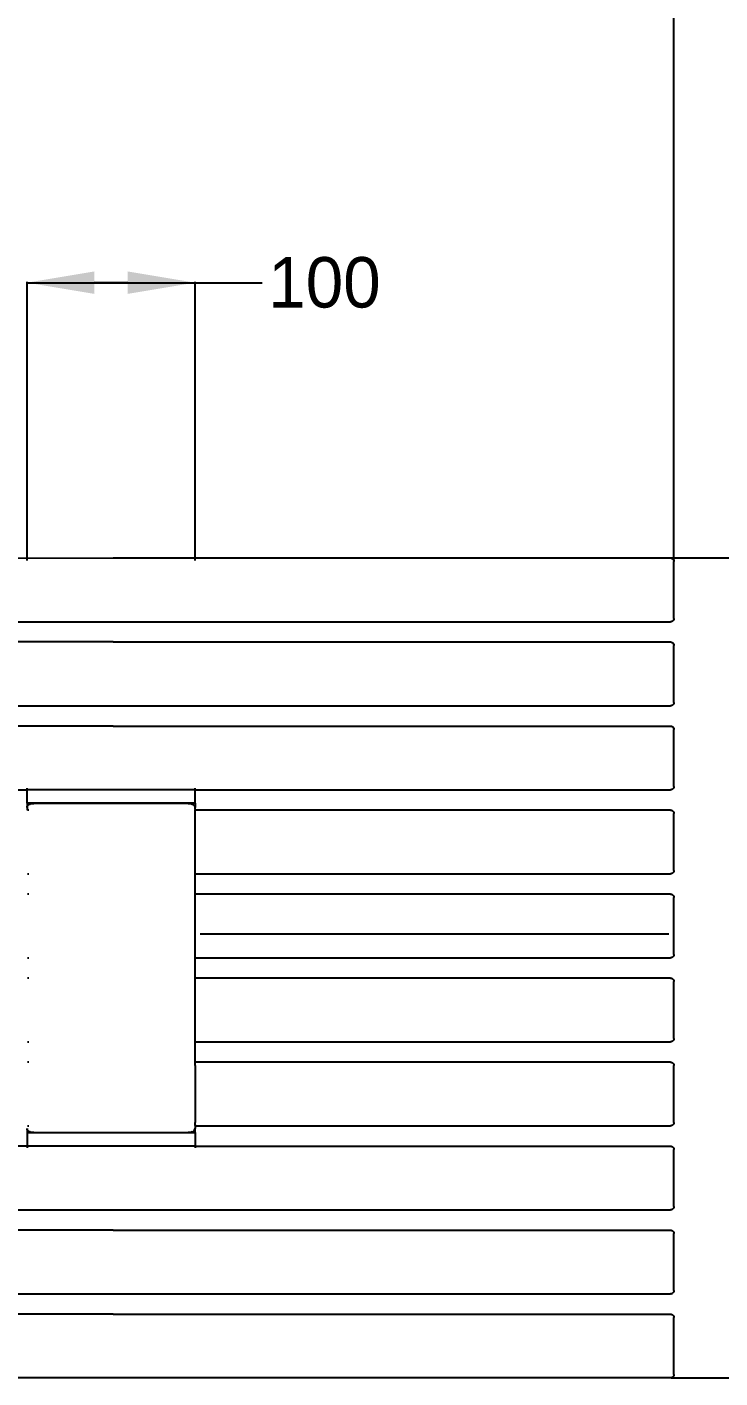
# Model space of a CAD drawing. Header units: millimetres. Extents: x -2916 to 2490, y 92 to 4100.
# Drawn here: x 248 to 660, y 2568 to 3372 of the extents above; entities that cross this region are included whole.
import ezdxf

# ---------------------------------------------------------------- set-up
doc = ezdxf.new("R2010")
doc.units = ezdxf.units.MM
doc.header["$PDSIZE"] = -1
doc.layers.add('DIMS', color=1, linetype='Continuous')
doc.styles.get("Standard").update_dxf_attribs({"font": 'Gothic.ttf'})
doc.dimstyles.new('ISO-25', dxfattribs={"dimtxt": 2.5, "dimasz": 2.5, "dimexe": 1.25, "dimexo": 0.625, "dimtad": 1, "dimtxsty": 'Standard', "dimcen": 2.5, "dimadec": 0, "dimazin": 0, "dimtfac": 1, "dimtmove": 0, "dimatfit": 3, "dimfxl": 1, "dimarcsym": 0})

# ---------------------------------------------------------------- blocks, each defined once
blk = doc.blocks.new('*D78')
at = {"layer": 'Defpoints', "color": 0}
for p in [(632.92, 3449.53), (-2357.08, 3053.64), (632.92, 3054.14)]:
    blk.add_point(p, dxfattribs=at)
at = {"layer": 'DIMS', "color": 0, "lineweight": -2}
for p, q in [((-2357.08, 3054.14), (-2357.08, 3450.03)), ((-2317.08, 3449.53), (-913.05, 3449.53)), ((592.92, 3449.53), (-811.11, 3449.53)), ((632.92, 3054.64), (632.92, 3450.03))]:
    blk.add_line(p, q, dxfattribs=at)
at = {"layer": 'DIMS', "color": 0}
for points in [[(-2317.08, 3456.19), (-2317.08, 3442.86), (-2357.08, 3449.53)], [(592.92, 3442.86), (592.92, 3456.19), (632.92, 3449.53)]]:
    blk.add_solid(points, dxfattribs=at)
at = {"layer": 'DIMS', "color": 0, "insert": (-862.08, 3449.53), "char_height": 30, "attachment_point": 5}
blk.add_mtext('2990', dxfattribs=at)
blk = doc.blocks.new('*D81')
at = {"layer": 'Defpoints', "color": 0}
for p in [(347.92, 3219.98), (247.92, 3054.06), (347.92, 3054.06)]:
    blk.add_point(p, dxfattribs=at)
at = {"layer": 'DIMS', "color": 0, "lineweight": -2}
for p, q in [((247.92, 3054.56), (247.92, 3220.48)), ((247.92, 3219.98), (387.92, 3219.98)), ((287.92, 3219.98), (307.92, 3219.98)), ((307.92, 3219.98), (287.92, 3219.98)), ((347.92, 3054.56), (347.92, 3220.48))]:
    blk.add_line(p, q, dxfattribs=at)
at = {"layer": 'DIMS', "color": 0}
for points in [[(287.92, 3226.64), (287.92, 3213.31), (247.92, 3219.98)], [(307.92, 3213.31), (307.92, 3226.64), (347.92, 3219.98)]]:
    blk.add_solid(points, dxfattribs=at)
at = {"layer": 'DIMS', "color": 0, "insert": (424.97, 3219.98), "char_height": 30, "attachment_point": 5}
blk.add_mtext('100', dxfattribs=at)
blk = doc.blocks.new('*D86')
at = {"layer": 'Defpoints', "color": 0}
for p in [(630.42, 3056.14), (630.92, 2568.14), (793.02, 2568.14)]:
    blk.add_point(p, dxfattribs=at)
at = {"layer": 'DIMS', "color": 0, "lineweight": -2}
for p, q in [((630.92, 3056.14), (793.52, 3056.14)), ((793.02, 3016.14), (793.02, 2851.64)), ((793.02, 2608.14), (793.02, 2772.65)), ((631.42, 2568.14), (793.52, 2568.14))]:
    blk.add_line(p, q, dxfattribs=at)
at = {"layer": 'DIMS', "color": 0}
for points in [[(799.69, 3016.14), (786.35, 3016.14), (793.02, 3056.14)], [(786.35, 2608.14), (799.69, 2608.14), (793.02, 2568.14)]]:
    blk.add_solid(points, dxfattribs=at)
at = {"layer": 'DIMS', "color": 0, "insert": (793.02, 2812.14), "char_height": 30, "attachment_point": 5, "rotation": 90}
blk.add_mtext('490', dxfattribs=at)

msp = doc.modelspace()

# ---------------------------------------------------------------- linework, layer by layer
for p, q in [((156.3, 3056.1), (299.14, 3056.14)), ((299.14, 3056.14), (630.92, 3056.14)), ((630.92, 3056.14), (631.44, 3056.08)), ((631.44, 3056.08), (631.62, 3055.99)), ((631.62, 3055.99), (631.92, 3055.88)), ((631.92, 3055.88), (632.33, 3055.56)), ((632.33, 3055.56), (632.65, 3055.14)), ((632.65, 3055.14), (632.85, 3054.66)), ((632.85, 3054.66), (632.92, 3054.14)), ((632.92, 3020.14), (632.92, 3054.14)), ((156.84, 3018.14), (299.14, 3018.14)), ((299.14, 3018.14), (630.92, 3018.14)), ((631.44, 3018.21), (630.92, 3018.14)), ((631.62, 3018.3), (631.44, 3018.21)), ((631.92, 3018.41), (631.62, 3018.3)), ((632.33, 3018.73), (631.92, 3018.41)), ((632.65, 3019.14), (632.33, 3018.73)), ((632.85, 3019.63), (632.65, 3019.14)), ((632.92, 3020.14), (632.85, 3019.63)), ((299.14, 3006.14), (156.84, 3006.14)), ((299.14, 3006.14), (630.92, 3006.14)), ((630.92, 3006.14), (631.44, 3006.08)), ((631.44, 3006.08), (631.62, 3005.99)), ((631.62, 3005.99), (631.92, 3005.88)), ((631.92, 3005.88), (632.33, 3005.56)), ((632.33, 3005.56), (632.65, 3005.14)), ((632.65, 3005.14), (632.85, 3004.66)), ((632.85, 3004.66), (632.92, 3004.14)), ((632.92, 2970.14), (632.92, 3004.14)), ((156.84, 2968.14), (299.14, 2968.14)), ((299.14, 2968.14), (630.92, 2968.14)), ((631.44, 2968.21), (630.92, 2968.14)), ((631.62, 2968.3), (631.44, 2968.21)), ((631.92, 2968.41), (631.62, 2968.3)), ((632.33, 2968.73), (631.92, 2968.41)), ((632.65, 2969.14), (632.33, 2968.73)), ((632.85, 2969.63), (632.65, 2969.14)), ((632.92, 2970.14), (632.85, 2969.63)), ((299.14, 2956.14), (156.84, 2956.14)), ((299.14, 2956.14), (630.92, 2956.14)), ((630.92, 2956.14), (631.44, 2956.08)), ((631.44, 2956.08), (631.62, 2955.99)), ((631.62, 2955.99), (631.92, 2955.88)), ((631.92, 2955.88), (632.33, 2955.56)), ((632.33, 2955.56), (632.65, 2955.14)), ((632.65, 2955.14), (632.85, 2954.66)), ((632.85, 2954.66), (632.92, 2954.14)), ((632.92, 2920.14), (632.92, 2954.14)), ((247.92, 2918.73), (247.92, 2919.14)), ((347.92, 2918.73), (347.92, 2919.14)), ((632.33, 2918.73), (631.92, 2918.41)), ((632.65, 2919.14), (632.33, 2918.73)), ((632.85, 2919.63), (632.65, 2919.14)), ((632.92, 2920.14), (632.85, 2919.63)), ((156.84, 2918.14), (247.92, 2918.14)), ((247.92, 2918.19), (247.92, 2918.41)), ((247.92, 2918.14), (247.92, 2918.19)), ((247.92, 2910.14), (247.92, 2918.14)), ((347.92, 2918.14), (247.92, 2918.14)), ((347.92, 2918.19), (347.92, 2918.41)), ((347.92, 2918.14), (347.92, 2918.19)), ((347.92, 2918.14), (630.92, 2918.14)), ((347.92, 2910.14), (347.92, 2918.14)), ((631.44, 2918.21), (630.92, 2918.14)), ((631.62, 2918.3), (631.44, 2918.21)), ((631.92, 2918.41), (631.62, 2918.3)), ((347.92, 2910.14), (247.92, 2910.14)), ((247.92, 2910.14), (247.92, 2907.66)), ((247.92, 2907.66), (247.99, 2908.14)), ((247.92, 2907.66), (247.92, 2906.14)), ((247.99, 2908.14), (248.22, 2908.6)), ((248.22, 2906.14), (247.99, 2906.14)), ((248.22, 2908.6), (248.59, 2909.02)), ((248.59, 2909.02), (249.09, 2909.39)), ((249.09, 2906.14), (248.59, 2906.14)), ((249.09, 2909.39), (249.7, 2909.7)), ((249.7, 2909.7), (250.39, 2909.93)), ((250.39, 2909.93), (251.14, 2910.07)), ((251.14, 2910.07), (251.92, 2910.11)), ((343.92, 2910.11), (251.92, 2910.11)), ((343.92, 2910.11), (344.7, 2910.07)), ((344.7, 2910.07), (345.45, 2909.93)), ((345.45, 2909.93), (346.14, 2909.7)), ((346.14, 2909.7), (346.75, 2909.39)), ((346.75, 2909.39), (347.24, 2909.02)), ((347.24, 2909.02), (347.61, 2908.6)), ((347.61, 2908.6), (347.84, 2908.14)), ((347.84, 2908.14), (347.92, 2907.66)), ((347.92, 2910.14), (347.92, 2907.66)), ((347.92, 2906.45), (347.92, 2907.66)), ((347.92, 2906.45), (347.92, 2906.14)), ((630.92, 2906.14), (347.92, 2906.14)), ((347.92, 2906.14), (347.92, 2906.1)), ((347.92, 2906.03), (347.92, 2906.1)), ((347.92, 2905.96), (347.92, 2906.03)), ((347.92, 2905.88), (347.92, 2905.96)), ((347.92, 2905.8), (347.92, 2905.88)), ((347.92, 2905.8), (347.92, 2905.59)), ((347.92, 2905.56), (347.92, 2905.59)), ((347.92, 2905.47), (347.92, 2905.56)), ((347.92, 2905.23), (347.92, 2905.47)), ((347.92, 2905.14), (347.92, 2905.23)), ((347.92, 2904.66), (347.92, 2905.14)), ((347.92, 2904.56), (347.92, 2904.66)), ((347.92, 2904.14), (347.92, 2904.56)), ((347.92, 2870.14), (347.92, 2904.14)), ((630.92, 2906.14), (631.44, 2906.08)), ((631.44, 2906.08), (631.62, 2905.99)), ((631.62, 2905.99), (631.92, 2905.88)), ((631.92, 2905.88), (632.33, 2905.56)), ((632.33, 2905.56), (632.65, 2905.14)), ((632.65, 2905.14), (632.85, 2904.66)), ((632.85, 2904.66), (632.92, 2904.14)), ((632.92, 2870.14), (632.92, 2904.14)), ((247.99, 2868.14), (248.22, 2868.14)), ((248.59, 2868.14), (249.09, 2868.14)), ((347.92, 2869.72), (347.92, 2870.14)), ((347.92, 2869.63), (347.92, 2869.72)), ((347.92, 2869.14), (347.92, 2869.63)), ((347.92, 2868.73), (347.92, 2869.14)), ((347.92, 2868.41), (347.92, 2868.73)), ((347.92, 2868.21), (347.92, 2868.41)), ((347.92, 2868.14), (347.92, 2868.21)), ((347.92, 2868.14), (630.92, 2868.14)), ((347.92, 2856.14), (347.92, 2868.14)), ((631.44, 2868.21), (630.92, 2868.14)), ((631.62, 2868.3), (631.44, 2868.21)), ((631.92, 2868.41), (631.62, 2868.3)), ((632.33, 2868.73), (631.92, 2868.41)), ((632.65, 2869.14), (632.33, 2868.73)), ((632.85, 2869.63), (632.65, 2869.14)), ((632.92, 2870.14), (632.85, 2869.63)), ((248.22, 2856.14), (247.99, 2856.14)), ((249.09, 2856.14), (248.59, 2856.14)), ((630.92, 2856.14), (347.92, 2856.14)), ((347.92, 2856.1), (347.92, 2856.14)), ((347.92, 2856.08), (347.92, 2856.1)), ((347.92, 2855.88), (347.92, 2856.08)), ((347.92, 2855.56), (347.92, 2855.88)), ((347.92, 2855.14), (347.92, 2855.56)), ((347.92, 2854.66), (347.92, 2855.14)), ((347.92, 2854.56), (347.92, 2854.66)), ((347.92, 2854.14), (347.92, 2854.56)), ((347.92, 2820.14), (347.92, 2854.14)), ((630.92, 2856.14), (631.44, 2856.08)), ((631.44, 2856.08), (631.62, 2855.99)), ((631.62, 2855.99), (631.92, 2855.88)), ((631.92, 2855.88), (632.33, 2855.56)), ((632.33, 2855.56), (632.65, 2855.14)), ((632.65, 2855.14), (632.85, 2854.66)), ((632.85, 2854.66), (632.92, 2854.14)), ((632.92, 2820.14), (632.92, 2854.14)), ((351.01, 2832.44), (630.01, 2832.44)), ((247.99, 2818.14), (248.22, 2818.14)), ((248.59, 2818.14), (249.09, 2818.14)), ((347.92, 2819.72), (347.92, 2820.14)), ((347.92, 2819.63), (347.92, 2819.72)), ((347.92, 2819.14), (347.92, 2819.63)), ((347.92, 2818.73), (347.92, 2819.14)), ((347.92, 2818.41), (347.92, 2818.73)), ((347.92, 2818.21), (347.92, 2818.41)), ((347.92, 2818.14), (347.92, 2818.21)), ((347.92, 2818.14), (630.92, 2818.14)), ((347.92, 2806.14), (347.92, 2818.14)), ((631.44, 2818.21), (630.92, 2818.14)), ((631.62, 2818.3), (631.44, 2818.21)), ((631.92, 2818.41), (631.62, 2818.3)), ((632.33, 2818.73), (631.92, 2818.41)), ((632.65, 2819.14), (632.33, 2818.73)), ((632.85, 2819.63), (632.65, 2819.14)), ((632.92, 2820.14), (632.85, 2819.63)), ((248.22, 2806.14), (247.99, 2806.14)), ((249.09, 2806.14), (248.59, 2806.14)), ((630.92, 2806.14), (347.92, 2806.14)), ((347.92, 2806.1), (347.92, 2806.14)), ((347.92, 2805.88), (347.92, 2806.1)), ((630.92, 2806.14), (631.44, 2806.08)), ((631.44, 2806.08), (631.62, 2805.99)), ((631.62, 2805.99), (631.92, 2805.88)), ((347.92, 2805.56), (347.92, 2805.88)), ((347.92, 2805.14), (347.92, 2805.56)), ((347.92, 2804.66), (347.92, 2805.14)), ((347.92, 2804.56), (347.92, 2804.66)), ((347.92, 2804.14), (347.92, 2804.56)), ((347.92, 2770.14), (347.92, 2804.14)), ((631.92, 2805.88), (632.33, 2805.56)), ((632.33, 2805.56), (632.65, 2805.14)), ((632.65, 2805.14), (632.85, 2804.66)), ((632.85, 2804.66), (632.92, 2804.14)), ((632.92, 2770.14), (632.92, 2804.14)), ((247.99, 2768.14), (248.22, 2768.14)), ((248.59, 2768.14), (249.09, 2768.14)), ((347.92, 2769.72), (347.92, 2770.14)), ((347.92, 2769.63), (347.92, 2769.72)), ((347.92, 2769.14), (347.92, 2769.63)), ((347.92, 2768.73), (347.92, 2769.14)), ((347.92, 2768.41), (347.92, 2768.73)), ((347.92, 2768.19), (347.92, 2768.41)), ((347.92, 2768.14), (347.92, 2768.19)), ((347.92, 2768.14), (630.92, 2768.14)), ((347.92, 2756.14), (347.92, 2768.14)), ((631.44, 2768.21), (630.92, 2768.14)), ((631.62, 2768.3), (631.44, 2768.21)), ((631.92, 2768.41), (631.62, 2768.3)), ((632.33, 2768.73), (631.92, 2768.41)), ((632.65, 2769.14), (632.33, 2768.73)), ((632.85, 2769.63), (632.65, 2769.14)), ((632.92, 2770.14), (632.85, 2769.63)), ((248.22, 2756.14), (247.99, 2756.14)), ((249.09, 2756.14), (248.59, 2756.14)), ((630.92, 2756.14), (347.92, 2756.14)), ((347.92, 2756.1), (347.92, 2756.14)), ((347.92, 2755.88), (347.92, 2756.1)), ((347.92, 2755.56), (347.92, 2755.88)), ((347.92, 2755.14), (347.92, 2755.56)), ((347.92, 2754.66), (347.92, 2755.14)), ((347.92, 2754.56), (347.92, 2754.66)), ((347.92, 2754.14), (347.92, 2754.56)), ((347.92, 2754.14), (347.92, 2720.14)), ((630.92, 2756.14), (631.44, 2756.08)), ((631.44, 2756.08), (631.62, 2755.99)), ((631.62, 2755.99), (631.92, 2755.88)), ((631.92, 2755.88), (632.33, 2755.56)), ((632.33, 2755.56), (632.65, 2755.14)), ((632.65, 2755.14), (632.85, 2754.66)), ((632.85, 2754.66), (632.92, 2754.14)), ((632.92, 2720.14), (632.92, 2754.14)), ((247.99, 2718.14), (248.22, 2718.14)), ((248.59, 2718.14), (249.09, 2718.14)), ((347.92, 2719.72), (347.92, 2720.14)), ((347.92, 2719.63), (347.92, 2719.72)), ((347.92, 2719.14), (347.92, 2719.63)), ((347.92, 2719.05), (347.92, 2719.14)), ((347.92, 2718.82), (347.92, 2719.05)), ((347.92, 2718.73), (347.92, 2718.82)), ((347.92, 2718.7), (347.92, 2718.73)), ((347.92, 2718.7), (347.92, 2718.49)), ((347.92, 2718.41), (347.92, 2718.49)), ((347.92, 2718.32), (347.92, 2718.41)), ((347.92, 2718.26), (347.92, 2718.32)), ((347.92, 2718.19), (347.92, 2718.26)), ((347.92, 2718.14), (347.92, 2718.19)), ((347.92, 2718.14), (630.92, 2718.14)), ((347.92, 2718.14), (347.92, 2717.84)), ((347.92, 2717.84), (347.92, 2716.6)), ((631.44, 2718.21), (630.92, 2718.14)), ((631.62, 2718.3), (631.44, 2718.21)), ((631.92, 2718.41), (631.62, 2718.3)), ((632.33, 2718.73), (631.92, 2718.41)), ((632.65, 2719.14), (632.33, 2718.73)), ((632.85, 2719.63), (632.65, 2719.14)), ((632.92, 2720.14), (632.85, 2719.63)), ((247.99, 2716.12), (247.92, 2716.6)), ((247.92, 2716.6), (247.92, 2714.14)), ((247.92, 2714.14), (251.92, 2714.14)), ((247.92, 2714.14), (247.92, 2706.14)), ((248.22, 2715.66), (247.99, 2716.12)), ((248.59, 2715.24), (248.22, 2715.66)), ((249.09, 2714.86), (248.59, 2715.24)), ((249.7, 2714.56), (249.09, 2714.86)), ((250.39, 2714.33), (249.7, 2714.56)), ((251.14, 2714.19), (250.39, 2714.33)), ((251.92, 2714.14), (251.14, 2714.19)), ((251.92, 2714.14), (343.92, 2714.14)), ((344.7, 2714.19), (343.92, 2714.14)), ((343.92, 2714.14), (347.92, 2714.14)), ((345.45, 2714.33), (344.7, 2714.19)), ((346.14, 2714.56), (345.45, 2714.33)), ((346.14, 2714.56), (346.75, 2714.86)), ((346.75, 2714.86), (347.24, 2715.24)), ((347.24, 2715.24), (347.61, 2715.66)), ((347.61, 2715.66), (347.84, 2716.12)), ((347.84, 2716.12), (347.92, 2716.6)), ((347.92, 2714.14), (347.92, 2716.6)), ((347.92, 2714.14), (347.92, 2706.14)), ((247.92, 2706.14), (156.84, 2706.14)), ((247.92, 2706.14), (247.92, 2706.11)), ((347.92, 2706.14), (247.92, 2706.14)), ((247.92, 2706.11), (247.92, 2706.08)), ((247.92, 2706.08), (247.92, 2705.88)), ((247.92, 2705.56), (247.92, 2705.14)), ((347.92, 2706.14), (630.92, 2706.14)), ((347.92, 2706.14), (347.92, 2706.1)), ((347.92, 2706.1), (347.92, 2705.88)), ((347.92, 2705.56), (347.92, 2705.14)), ((630.92, 2706.14), (631.44, 2706.08)), ((631.44, 2706.08), (631.62, 2705.99)), ((631.62, 2705.99), (631.92, 2705.88)), ((631.92, 2705.88), (632.33, 2705.56)), ((632.33, 2705.56), (632.65, 2705.14)), ((632.65, 2705.14), (632.85, 2704.66)), ((632.85, 2704.66), (632.92, 2704.14)), ((632.92, 2670.14), (632.92, 2704.14)), ((632.85, 2669.63), (632.65, 2669.14)), ((632.92, 2670.14), (632.85, 2669.63)), ((156.84, 2668.14), (299.14, 2668.14)), ((299.14, 2668.14), (630.92, 2668.14)), ((631.44, 2668.21), (630.92, 2668.14)), ((631.62, 2668.3), (631.44, 2668.21)), ((631.92, 2668.41), (631.62, 2668.3)), ((632.33, 2668.73), (631.92, 2668.41)), ((632.65, 2669.14), (632.33, 2668.73)), ((299.14, 2656.14), (156.84, 2656.14)), ((299.14, 2656.14), (630.92, 2656.14)), ((630.92, 2656.14), (631.44, 2656.08)), ((631.44, 2656.08), (631.62, 2655.99)), ((631.62, 2655.99), (631.92, 2655.88)), ((631.92, 2655.88), (632.33, 2655.56)), ((632.33, 2655.56), (632.65, 2655.14)), ((632.65, 2655.14), (632.85, 2654.66)), ((632.85, 2654.66), (632.92, 2654.14)), ((632.92, 2620.14), (632.92, 2654.14)), ((156.84, 2618.14), (299.14, 2618.14)), ((299.14, 2618.14), (630.92, 2618.14)), ((631.44, 2618.21), (630.92, 2618.14)), ((631.62, 2618.3), (631.44, 2618.21)), ((631.62, 2618.3), (631.92, 2618.41)), ((632.33, 2618.73), (631.92, 2618.41)), ((632.65, 2619.14), (632.33, 2618.73)), ((632.85, 2619.63), (632.65, 2619.14)), ((632.92, 2620.14), (632.85, 2619.63)), ((299.14, 2606.14), (156.84, 2606.11)), ((299.14, 2606.14), (630.92, 2606.14)), ((630.92, 2606.14), (631.44, 2606.08)), ((631.44, 2606.08), (631.62, 2605.99)), ((631.62, 2605.99), (631.92, 2605.88)), ((631.92, 2605.88), (632.33, 2605.56)), ((632.33, 2605.56), (632.65, 2605.14)), ((632.65, 2605.14), (632.85, 2604.66)), ((632.85, 2604.66), (632.92, 2604.14)), ((632.92, 2570.14), (632.92, 2604.14)), ((630.92, 2568.14), (62.92, 2568.14)), ((631.44, 2568.21), (630.92, 2568.14)), ((631.62, 2568.3), (631.44, 2568.21)), ((631.92, 2568.41), (631.62, 2568.3)), ((632.33, 2568.73), (631.92, 2568.41)), ((632.65, 2569.14), (632.33, 2568.73)), ((632.85, 2569.63), (632.65, 2569.14)), ((632.92, 2570.14), (632.85, 2569.63))]:
    msp.add_line(p, q)

# ---------------------------------------------------------------- dimensions: what is measured, and where the dimension line sits
at = {"layer": 'DIMS'}
for base, p1, p2, picture, middle in [((632.92, 3449.53), (-2357.08, 3053.64), (632.92, 3054.14), '*D78', (-862.08, 3449.53)), ((347.92, 3219.98), (247.92, 3054.06), (347.92, 3054.06), '*D81', (424.97, 3219.98))]:
    dim = msp.add_linear_dim(base=base, p1=p1, p2=p2, dimstyle='ISO-25', override={"dimscale": 1, "dimtxt": 30, "dimasz": 40, "dimexe": 0.5, "dimexo": 0.5, "dimgap": 6, "dimtad": 0, "dimtih": 1, "dimtoh": 1, "dimdec": 0, "dimlfac": 1, "dimzin": 0, "dimadec": 2, "dimtfac": 2, "dimtdec": 1, "dimtzin": 0}, dxfattribs=at)
    dim.commit()
    dim.dimension.update_dxf_attribs({"geometry": picture, "text_midpoint": middle})
dim = msp.add_linear_dim(base=(793.02, 2568.14), p1=(630.42, 3056.14), p2=(630.92, 2568.14), angle=270, text='490', dimstyle='ISO-25', override={"dimscale": 1, "dimtxt": 30, "dimasz": 40, "dimexe": 0.5, "dimexo": 0.5, "dimgap": 6, "dimtad": 0, "dimjust": 0, "dimtih": 1, "dimtoh": 1, "dimdec": 0, "dimlfac": 1, "dimzin": 0, "dimadec": 2, "dimtfac": 2, "dimtdec": 1, "dimtzin": 0}, dxfattribs=at)
dim.commit()
dim.dimension.update_dxf_attribs({"geometry": '*D86', "text_midpoint": (793.02, 2812.14), "text_rotation": 90})

doc.saveas('drawing.dxf')
